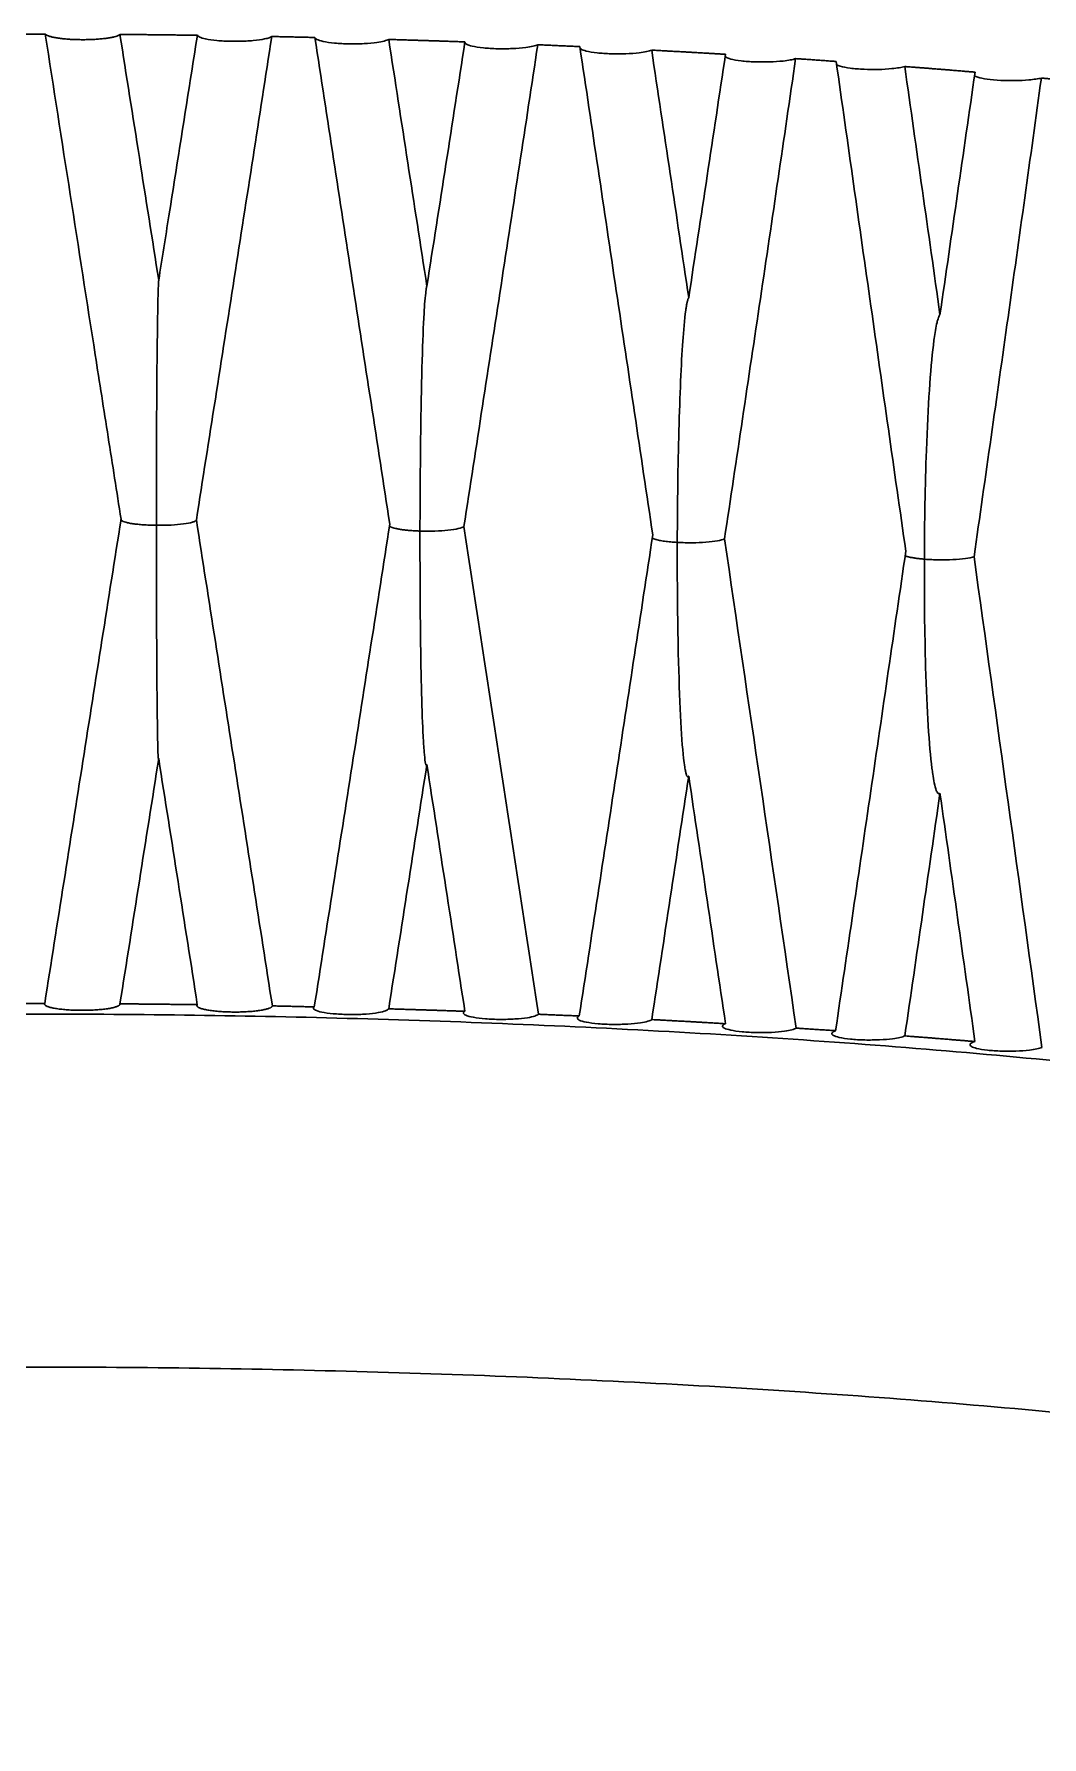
# Model space of a CAD drawing. Header units: millimetres. Extents: x 577 to 7172, y 252 to 2707.
# Drawn here: x 5041.7 to 5049.89, y 1673.42 to 1687.27 of the extents above; entities that cross this region are included whole.
import ezdxf

# ---------------------------------------------------------------- set-up
doc = ezdxf.new("R2010")
doc.units = ezdxf.units.MM
doc.header["$MEASUREMENT"] = 0
doc.layers.add('외형선(ISO)', color=7, linetype='Continuous', lineweight=30)

msp = doc.modelspace()

# ---------------------------------------------------------------- linework, layer by layer
at = {"layer": '외형선(ISO)'}
for points, weights, knots in [([(5041.791, 1687.269), (5041.703, 1687.269), (5041.614, 1687.269), (5041.526, 1687.269), (5041.437, 1687.269)], [0.995849405648, 0.997909786145, 1, 0.997909786147, 0.99584940565], [4.70117909, 4.70117909, 4.70117909, 4.71238898, 4.71238898, 4.72359887, 4.72359887, 4.72359887]), ([(5041.791, 1687.269), (5041.824, 1687.223), (5042.095, 1687.223), (5042.354, 1687.223), (5042.398, 1687.266)], [0.95444614475, 0.731999280173, 1, 0.741042372175, 0.939992600875], [3.275092, 3.275092, 3.275092, 4.712389, 4.712389, 6.101188, 6.101188, 6.101188]), ([(5044.88, 1681.35), (5044.885, 1681.325), (5044.889, 1681.325), (5044.891, 1681.325), (5044.893, 1681.33)], [0.943804038504, 0.968518173824, 1, 0.985189546946, 0.971876906103], [2.9727545, 2.9727545, 2.9727545, 3.1415927, 3.1415927, 3.2210216, 3.2210216, 3.2210216]), ([(5046.99, 1681.309), (5047.002, 1681.231), (5047.015, 1681.231), (5047.019, 1681.231), (5047.022, 1681.237)], [0.911349615143, 0.945553722776, 1, 0.985473662402, 0.972388221831], [2.8495954, 2.8495954, 2.8495954, 3.1415927, 3.1415927, 3.2194979, 3.2194979, 3.2194979]), ([(5058.614, 1676.38), (5058.614, 1679.302), (5041.614, 1679.302), (5024.614, 1679.302), (5024.614, 1676.38)], [0.999999999998, 0.707106781188, 1, 0.707106781187, 1], [3.141593, 3.141593, 3.141593, 4.712389, 4.712389, 6.283185, 6.283185, 6.283185]), ([(5041.786, 1679.388), (5041.7, 1679.388), (5041.614, 1679.388), (5041.528, 1679.388), (5041.442, 1679.388)], [0.99596899327, 0.997970433004, 1, 0.997970433004, 0.99596899327], [4.70150434, 4.70150434, 4.70150434, 4.71238898, 4.71238898, 4.72327362, 4.72327362, 4.72327362]), ([(5041.786, 1679.388), (5041.785, 1679.386), (5041.785, 1679.383), (5041.785, 1679.383), (5041.785, 1679.383)], [0.968610964305, 0.983360137554, 1, 0.999997668848, 0.999995337732], [3.0523525, 3.0523525, 3.0523525, 3.14159265, 3.14159265, 3.14160516, 3.14160516, 3.14160516]), ([(5041.785, 1679.383), (5041.785, 1679.332), (5042.092, 1679.332), (5042.398, 1679.332), (5042.398, 1679.383), (5042.398, 1679.384), (5042.398, 1679.385)], [0.999992434592, 0.707110563939, 1, 0.707106781187, 1, 0.994359955748, 0.98893712444], [3.141613, 3.141613, 3.141613, 4.712389, 4.712389, 6.283185, 6.283185, 6.313433, 6.313433, 6.313433]), ([(5043.027, 1679.378), (5043.024, 1679.374), (5043.024, 1679.37), (5043.024, 1679.37), (5043.024, 1679.37)], [0.945888730188, 0.969838374199, 1, 0.999960787391, 0.999921585282], [2.9798348, 2.9798348, 2.9798348, 3.1415927, 3.1415927, 3.141803, 3.141803, 3.141803]), ([(5043.024, 1679.37), (5043.024, 1679.319), (5043.331, 1679.318), (5043.625, 1679.318), (5043.637, 1679.368)], [0.999942113709, 0.707135727193, 1, 0.715499056977, 0.983696376541], [3.141748, 3.141748, 3.141748, 4.712389, 4.712389, 6.238177, 6.238177, 6.238177]), ([(5059.114, 1673.425), (5059.114, 1676.432), (5041.614, 1676.432), (5024.114, 1676.432), (5024.114, 1673.425)], [1, 0.707106781187, 1, 0.707106781186, 1], [0, 0, 0, 1.570796, 1.570796, 3.141593, 3.141593, 3.141593])]:
    msp.add_rational_spline(points, weights, degree=2, knots=knots, dxfattribs=at)
for points in [[(5041.791, 1687.269), (5041.926, 1686.399), (5042.061, 1685.53), (5042.197, 1684.66)], [(5042.796, 1685.792), (5042.768, 1685.617), (5042.741, 1685.442), (5042.713, 1685.267)], [(5045.8, 1679.3), (5045.598, 1680.622), (5045.397, 1681.944), (5045.194, 1683.265)], [(5047.896, 1679.187), (5047.703, 1680.514), (5047.508, 1681.839), (5047.313, 1683.164)], [(5049.894, 1679.03), (5049.711, 1680.36), (5049.527, 1681.69), (5049.342, 1683.019)]]:
    msp.add_open_spline(points, degree=3, dxfattribs=at)
for points, weights in [([(5043.028, 1687.259), (5042.713, 1687.263), (5042.398, 1687.266)], [0.968887641982, 0.975359576786, 0.982194681591]), ([(5043.983, 1687.241), (5043.808, 1687.245), (5043.632, 1687.249)], [0.950339179086, 0.953586821346, 0.956943438078]), ([(5045.203, 1687.205), (5044.894, 1687.216), (5044.583, 1687.225)], [0.92924480693, 0.934266897121, 0.939622200654]), ([(5046.137, 1687.167), (5045.966, 1687.174), (5045.795, 1687.182)], [0.914923675814, 0.917411640421, 0.92000046765]), ([(5047.321, 1687.104), (5047.023, 1687.122), (5046.721, 1687.138)], [0.898924291321, 0.902681049637, 0.906748871495]), ([(5048.221, 1687.046), (5048.057, 1687.058), (5047.891, 1687.069)], [0.888320395635, 0.890137339628, 0.892049238175]), ([(5049.35, 1686.959), (5049.067, 1686.983), (5048.778, 1687.005)], [0.87685982554, 0.879483172227, 0.882401799933]), ([(5050.2, 1686.882), (5050.045, 1686.897), (5049.889, 1686.911)], [0.86961247934, 0.870820543487, 0.872119485704]), ([(5044.893, 1685.22), (5044.889, 1685.21), (5044.886, 1685.182)], [0.971157950637, 0.946676006494, 0.927290510896]), ([(5047.022, 1685.126), (5047.01, 1685.107), (5046.998, 1685.024)], [0.971350975377, 0.925593974906, 0.897610709746]), ([(5042.406, 1683.323), (5042.407, 1683.278), (5042.694, 1683.275)], [0.998359453889, 0.720391929802, 0.976006651434]), ([(5044.589, 1683.27), (5044.618, 1683.236), (5044.837, 1683.228)], [0.952915146296, 0.763226085618, 0.935667700737]), ([(5046.726, 1683.171), (5046.768, 1683.145), (5046.929, 1683.136)], [0.917142307339, 0.796709265329, 0.904368135402]), ([(5048.781, 1683.027), (5048.826, 1683.009), (5048.938, 1683)], [0.889932736532, 0.821910957971, 0.881075698002]), ([(5043.027, 1679.378), (5042.713, 1679.382), (5042.398, 1679.385)], [0.968899328257, 0.975359824188, 0.982182170813]), ([(5043.978, 1679.36), (5043.808, 1679.364), (5043.637, 1679.368)], [0.950433319791, 0.953588064615, 0.956845538818]), ([(5045.202, 1679.324), (5044.894, 1679.335), (5044.583, 1679.344)], [0.929253886777, 0.934267147406, 0.939612410908]), ([(5046.132, 1679.286), (5045.966, 1679.293), (5045.8, 1679.3)], [0.91499583432, 0.917412884121, 0.919925016887]), ([(5047.321, 1679.223), (5047.023, 1679.241), (5046.721, 1679.257)], [0.898931091803, 0.902681301346, 0.90674144443]), ([(5048.216, 1679.166), (5048.057, 1679.177), (5047.896, 1679.187)], [0.888373131928, 0.890138588025, 0.891993557574]), ([(5049.349, 1679.078), (5049.067, 1679.102), (5048.779, 1679.124)], [0.876864580003, 0.87948342454, 0.882396477432])]:
    msp.add_rational_spline(points, weights, degree=2, dxfattribs=at)
for points, knots in [([(5042.713, 1685.267), (5042.661, 1685.6), (5042.608, 1685.933), (5042.503, 1686.6), (5042.45, 1686.933), (5042.398, 1687.266)], [0.0000015, 0.0000015, 0.0000015, 0.0000015, 0.1025224, 0.1025224, 0.2050463, 0.2050463, 0.2050463, 0.2050463]), ([(5043.028, 1687.259), (5042.989, 1687.015), (5042.951, 1686.77), (5042.873, 1686.281), (5042.835, 1686.037), (5042.796, 1685.792)], [0.000001, 0.000001, 0.000001, 0.000001, 0.0754876, 0.0754876, 0.1509729, 0.1509729, 0.1509729, 0.1509729]), ([(5043.019, 1683.319), (5043.122, 1683.974), (5043.225, 1684.629), (5043.429, 1685.939), (5043.531, 1686.594), (5043.632, 1687.249)], [0.0000282, 0.0000282, 0.0000282, 0.0000282, 0.2024567, 0.2024567, 0.405011, 0.405011, 0.405011, 0.405011]), ([(5043.028, 1687.259), (5043.029, 1687.254), (5043.036, 1687.249), (5043.057, 1687.239), (5043.073, 1687.234), (5043.119, 1687.224), (5043.151, 1687.219), (5043.223, 1687.213), (5043.263, 1687.211), (5043.324, 1687.21), (5043.344, 1687.21), (5043.405, 1687.211), (5043.444, 1687.213), (5043.517, 1687.219), (5043.548, 1687.224), (5043.588, 1687.232), (5043.6, 1687.235), (5043.619, 1687.242), (5043.627, 1687.245), (5043.632, 1687.249)], [-0.08670954, -0.08670954, -0.08670954, -0.08670954, -0.07766824, -0.07766824, -0.0679418, -0.0679418, -0.05573585, -0.05573585, -0.04339563, -0.04339563, -0.0374105, -0.0374105, -0.02508142, -0.02508142, -0.01288588, -0.01288588, -0.00631815, -0.00631815, -0.000001, -0.000001, -0.000001, -0.000001]), ([(5043.983, 1687.241), (5044.084, 1686.582), (5044.185, 1685.923), (5044.388, 1684.604), (5044.49, 1683.944), (5044.592, 1683.284)], [0.0000027, 0.0000027, 0.0000027, 0.0000027, 0.20223, 0.20223, 0.4043469, 0.4043469, 0.4043469, 0.4043469]), ([(5043.983, 1687.238), (5043.985, 1687.234), (5043.99, 1687.229), (5044.01, 1687.219), (5044.027, 1687.214), (5044.075, 1687.203), (5044.107, 1687.199), (5044.18, 1687.192), (5044.22, 1687.19), (5044.302, 1687.188), (5044.343, 1687.189), (5044.421, 1687.193), (5044.457, 1687.196), (5044.51, 1687.204), (5044.53, 1687.208), (5044.562, 1687.216), (5044.574, 1687.221), (5044.583, 1687.225)], [-0.08516609, -0.08516609, -0.08516609, -0.08516609, -0.07699456, -0.07699456, -0.06641182, -0.06641182, -0.05407346, -0.05407346, -0.04167372, -0.04167372, -0.02935902, -0.02935902, -0.01728322, -0.01728322, -0.00849614, -0.00849614, -0.000001, -0.000001, -0.000001, -0.000001]), ([(5044.893, 1685.22), (5044.842, 1685.554), (5044.79, 1685.888), (5044.686, 1686.557), (5044.635, 1686.891), (5044.583, 1687.225)], [0.000001, 0.000001, 0.000001, 0.000001, 0.1025219, 0.1025219, 0.2050473, 0.2050473, 0.2050473, 0.2050473]), ([(5045.203, 1687.205), (5045.151, 1686.874), (5045.1, 1686.543), (5044.997, 1685.881), (5044.945, 1685.55), (5044.893, 1685.22)], [0.000001, 0.000001, 0.000001, 0.000001, 0.1025074, 0.1025074, 0.2050094, 0.2050094, 0.2050094, 0.2050094]), ([(5045.194, 1683.265), (5045.295, 1683.918), (5045.396, 1684.571), (5045.596, 1685.876), (5045.696, 1686.529), (5045.795, 1687.182)], [0.0000009, 0.0000009, 0.0000009, 0.0000009, 0.2024334, 0.2024334, 0.4049747, 0.4049747, 0.4049747, 0.4049747]), ([(5045.202, 1687.2), (5045.203, 1687.195), (5045.208, 1687.19), (5045.227, 1687.18), (5045.242, 1687.175), (5045.286, 1687.165), (5045.317, 1687.16), (5045.388, 1687.153), (5045.427, 1687.15), (5045.508, 1687.149), (5045.549, 1687.149), (5045.627, 1687.152), (5045.664, 1687.155), (5045.719, 1687.163), (5045.738, 1687.166), (5045.771, 1687.173), (5045.785, 1687.177), (5045.795, 1687.182)], [-0.08369724, -0.08369724, -0.08369724, -0.08369724, -0.07521561, -0.07521561, -0.06522595, -0.06522595, -0.05300419, -0.05300419, -0.04062641, -0.04062641, -0.02852415, -0.02852415, -0.01634798, -0.01634798, -0.00807404, -0.00807404, -0.000001, -0.000001, -0.000001, -0.000001]), ([(5046.137, 1687.167), (5046.236, 1686.506), (5046.334, 1685.844), (5046.532, 1684.521), (5046.631, 1683.859), (5046.73, 1683.197)], [0.000001, 0.000001, 0.000001, 0.000001, 0.2022283, 0.2022283, 0.4043452, 0.4043452, 0.4043452, 0.4043452]), ([(5046.14, 1687.151), (5046.142, 1687.149), (5046.145, 1687.147), (5046.157, 1687.14), (5046.171, 1687.135), (5046.213, 1687.125), (5046.243, 1687.12), (5046.312, 1687.112), (5046.351, 1687.11), (5046.431, 1687.107), (5046.471, 1687.107), (5046.549, 1687.11), (5046.587, 1687.113), (5046.642, 1687.12), (5046.662, 1687.123), (5046.696, 1687.13), (5046.71, 1687.134), (5046.721, 1687.138)], [-0.07774106, -0.07774106, -0.07774106, -0.07774106, -0.07419044, -0.07419044, -0.06464964, -0.06464964, -0.0523725, -0.0523725, -0.03996066, -0.03996066, -0.0280494, -0.0280494, -0.0160123, -0.0160123, -0.00793764, -0.00793764, -0.000001, -0.000001, -0.000001, -0.000001]), ([(5047.022, 1685.126), (5046.972, 1685.461), (5046.922, 1685.797), (5046.822, 1686.467), (5046.771, 1686.803), (5046.721, 1687.138)], [0.0000011, 0.0000011, 0.0000011, 0.0000011, 0.1025222, 0.1025222, 0.2050477, 0.2050477, 0.2050477, 0.2050477]), ([(5047.321, 1687.104), (5047.272, 1686.775), (5047.222, 1686.445), (5047.122, 1685.785), (5047.072, 1685.455), (5047.022, 1685.126)], [0.000001, 0.000001, 0.000001, 0.000001, 0.1025077, 0.1025077, 0.2050099, 0.2050099, 0.2050099, 0.2050099]), ([(5047.313, 1683.164), (5047.411, 1683.815), (5047.508, 1684.466), (5047.701, 1685.767), (5047.797, 1686.418), (5047.891, 1687.069)], [0.000001, 0.000001, 0.000001, 0.000001, 0.2024334, 0.2024334, 0.4049748, 0.4049748, 0.4049748, 0.4049748]), ([(5047.319, 1687.086), (5047.321, 1687.084), (5047.323, 1687.082), (5047.335, 1687.075), (5047.347, 1687.07), (5047.386, 1687.06), (5047.414, 1687.055), (5047.482, 1687.047), (5047.52, 1687.044), (5047.599, 1687.042), (5047.639, 1687.041), (5047.718, 1687.044), (5047.756, 1687.046), (5047.811, 1687.052), (5047.831, 1687.055), (5047.865, 1687.061), (5047.879, 1687.065), (5047.891, 1687.069)], [-0.0762177, -0.0762177, -0.0762177, -0.0762177, -0.07243678, -0.07243678, -0.06349799, -0.06349799, -0.05132866, -0.05132866, -0.03892862, -0.03892862, -0.02714052, -0.02714052, -0.01500424, -0.01500424, -0.00746609, -0.00746609, -0.000001, -0.000001, -0.000001, -0.000001]), ([(5048.221, 1687.046), (5048.315, 1686.383), (5048.409, 1685.719), (5048.598, 1684.392), (5048.692, 1683.728), (5048.787, 1683.064)], [0.000001, 0.000001, 0.000001, 0.000001, 0.2022283, 0.2022283, 0.4043452, 0.4043452, 0.4043452, 0.4043452]), ([(5048.225, 1687.018), (5048.232, 1687.014), (5048.242, 1687.01), (5048.275, 1687.001), (5048.303, 1686.996), (5048.369, 1686.987), (5048.407, 1686.984), (5048.485, 1686.981), (5048.524, 1686.98), (5048.602, 1686.982), (5048.64, 1686.984), (5048.696, 1686.99), (5048.715, 1686.992), (5048.75, 1686.998), (5048.766, 1687.002), (5048.778, 1687.005)], [-0.07029119, -0.07029119, -0.07029119, -0.07029119, -0.06289414, -0.06289414, -0.050682, -0.050682, -0.03826473, -0.03826473, -0.02662455, -0.02662455, -0.01463062, -0.01463062, -0.00730418, -0.00730418, -0.000001, -0.000001, -0.000001, -0.000001]), ([(5049.065, 1684.987), (5049.018, 1685.323), (5048.97, 1685.66), (5048.874, 1686.332), (5048.826, 1686.669), (5048.778, 1687.005)], [0.0000033, 0.0000033, 0.0000033, 0.0000033, 0.1025233, 0.1025233, 0.2050495, 0.2050495, 0.2050495, 0.2050495]), ([(5049.35, 1686.959), (5049.303, 1686.63), (5049.255, 1686.302), (5049.16, 1685.644), (5049.113, 1685.315), (5049.065, 1684.987)], [0.000001, 0.000001, 0.000001, 0.000001, 0.1025083, 0.1025083, 0.2050094, 0.2050094, 0.2050094, 0.2050094]), ([(5049.342, 1683.019), (5049.434, 1683.668), (5049.527, 1684.317), (5049.709, 1685.614), (5049.8, 1686.263), (5049.889, 1686.911)], [0.000001, 0.000001, 0.000001, 0.000001, 0.2024334, 0.2024334, 0.4049748, 0.4049748, 0.4049748, 0.4049748]), ([(5049.345, 1686.929), (5049.352, 1686.925), (5049.361, 1686.921), (5049.391, 1686.912), (5049.418, 1686.906), (5049.481, 1686.897), (5049.519, 1686.894), (5049.596, 1686.89), (5049.635, 1686.89), (5049.713, 1686.891), (5049.752, 1686.893), (5049.808, 1686.898), (5049.827, 1686.9), (5049.861, 1686.905), (5049.876, 1686.908), (5049.889, 1686.911)], [-0.06867629, -0.06867629, -0.06867629, -0.06867629, -0.06177441, -0.06177441, -0.04966049, -0.04966049, -0.03724468, -0.03724468, -0.02564262, -0.02564262, -0.0135515, -0.0135515, -0.00678492, -0.00678492, -0.000001, -0.000001, -0.000001, -0.000001]), ([(5042.694, 1683.275), (5042.694, 1683.279), (5042.694, 1683.283), (5042.694, 1683.782), (5042.696, 1684.254), (5042.701, 1684.75), (5042.704, 1685.025), (5042.709, 1685.194), (5042.71, 1685.215), (5042.711, 1685.239), (5042.711, 1685.246), (5042.712, 1685.257), (5042.712, 1685.261), (5042.713, 1685.265)], [-0.1923741, -0.1923741, -0.1923741, -0.1923741, -0.1912717, -0.1912717, -0.0575168, -0.0575168, -0.010532, -0.010532, -0.0043724, -0.0043724, -0.0019855, -0.0019855, -0.000001, -0.000001, -0.000001, -0.000001]), ([(5042.713, 1685.265), (5042.713, 1685.265), (5042.713, 1685.265), (5042.713, 1685.266), (5042.713, 1685.267), (5042.713, 1685.267)], [-0.0004520046, -0.0004520046, -0.0004520046, -0.0004520046, -0.0002256009, -0.0002256009, -0.0000021164, -0.0000021164, -0.0000021164, -0.0000021164]), ([(5044.886, 1685.182), (5044.879, 1685.136), (5044.874, 1685.062), (5044.859, 1684.798), (5044.85, 1684.477), (5044.84, 1683.808), (5044.838, 1683.518), (5044.837, 1683.237), (5044.837, 1683.232), (5044.837, 1683.228)], [0.000001, 0.000001, 0.000001, 0.000001, 0.0158453, 0.0158453, 0.0669248, 0.0669248, 0.1033237, 0.1033237, 0.1038507, 0.1038507, 0.1038507, 0.1038507]), ([(5046.998, 1685.024), (5046.988, 1684.949), (5046.979, 1684.85), (5046.961, 1684.585), (5046.95, 1684.335), (5046.938, 1683.899), (5046.935, 1683.751), (5046.931, 1683.454), (5046.93, 1683.3), (5046.929, 1683.144), (5046.929, 1683.14), (5046.929, 1683.136)], [-0.2139066, -0.2139066, -0.2139066, -0.2139066, -0.1776619, -0.1776619, -0.0900898, -0.0900898, -0.0461445, -0.0461445, 0, 0, 0.0012039, 0.0012039, 0.0012039, 0.0012039]), ([(5049.065, 1684.987), (5049.063, 1684.984), (5049.061, 1684.981), (5049.057, 1684.973), (5049.055, 1684.969), (5049.048, 1684.952), (5049.044, 1684.938), (5049.031, 1684.885), (5049.023, 1684.835), (5049.017, 1684.793)], [0.00000095, 0.00000095, 0.00000095, 0.00000095, 0.0016489, 0.0016489, 0.00350493, 0.00350493, 0.00793661, 0.00793661, 0.02079949, 0.02079949, 0.02079949, 0.02079949]), ([(5049.017, 1684.793), (5049.015, 1684.776), (5049.013, 1684.758), (5048.987, 1684.543), (5048.967, 1684.244), (5048.944, 1683.598), (5048.939, 1683.298), (5048.938, 1683.007), (5048.938, 1683.003), (5048.938, 1683)], [0.000001, 0.000001, 0.000001, 0.000001, 0.0053185, 0.0053185, 0.0652614, 0.0652614, 0.1131884, 0.1131884, 0.1138444, 0.1138444, 0.1138444, 0.1138444]), ([(5042.197, 1684.66), (5042.232, 1684.438), (5042.267, 1684.215), (5042.337, 1683.77), (5042.372, 1683.548), (5042.407, 1683.325)], [0.000001, 0.000001, 0.000001, 0.000001, 0.068486, 0.068486, 0.1369899, 0.1369899, 0.1369899, 0.1369899]), ([(5042.407, 1683.325), (5042.303, 1682.669), (5042.2, 1682.013), (5041.993, 1680.701), (5041.89, 1680.044), (5041.786, 1679.388)], [0.0000426, 0.0000426, 0.0000426, 0.0000426, 0.2023877, 0.2023877, 0.4047273, 0.4047273, 0.4047273, 0.4047273]), ([(5043.019, 1683.319), (5043.017, 1683.316), (5043.014, 1683.313), (5043.004, 1683.306), (5042.996, 1683.303), (5042.969, 1683.295), (5042.944, 1683.29), (5042.884, 1683.282), (5042.85, 1683.279), (5042.794, 1683.276), (5042.774, 1683.276), (5042.735, 1683.275), (5042.716, 1683.275), (5042.696, 1683.275), (5042.695, 1683.275), (5042.694, 1683.275)], [-0.04721537, -0.04721537, -0.04721537, -0.04721537, -0.04139981, -0.04139981, -0.0352522, -0.0352522, -0.02349495, -0.02349495, -0.01181957, -0.01181957, -0.00574193, -0.00574193, 0, 0, 0.00027207, 0.00027207, 0.00027207, 0.00027207]), ([(5043.637, 1679.368), (5043.534, 1680.026), (5043.431, 1680.685), (5043.225, 1682.002), (5043.122, 1682.66), (5043.019, 1683.318)], [0.000001, 0.000001, 0.000001, 0.000001, 0.2023966, 0.2023966, 0.4048293, 0.4048293, 0.4048293, 0.4048293]), ([(5044.592, 1683.284), (5044.49, 1682.631), (5044.388, 1681.977), (5044.183, 1680.669), (5044.081, 1680.015), (5043.978, 1679.36)], [0.0000009, 0.0000009, 0.0000009, 0.0000009, 0.2023551, 0.2023551, 0.4046826, 0.4046826, 0.4046826, 0.4046826]), ([(5042.694, 1683.275), (5042.694, 1683.271), (5042.694, 1683.267), (5042.694, 1682.767), (5042.696, 1682.302), (5042.7, 1681.832), (5042.702, 1681.627), (5042.706, 1681.466), (5042.707, 1681.434), (5042.708, 1681.401), (5042.709, 1681.392), (5042.71, 1681.38), (5042.71, 1681.376), (5042.711, 1681.374)], [-0.1994639, -0.1994639, -0.1994639, -0.1994639, -0.1983501, -0.1983501, -0.0626731, -0.0626731, -0.0164947, -0.0164947, -0.0065403, -0.0065403, -0.0028631, -0.0028631, -0.000001, -0.000001, -0.000001, -0.000001]), ([(5044.837, 1683.228), (5044.838, 1683.228), (5044.839, 1683.228), (5044.879, 1683.227), (5044.92, 1683.227), (5044.997, 1683.229), (5045.032, 1683.232), (5045.098, 1683.238), (5045.126, 1683.243), (5045.171, 1683.253), (5045.186, 1683.259), (5045.194, 1683.265)], [-0.00027368, -0.00027368, -0.00027368, -0.00027368, 0, 0, 0.01201755, 0.01201755, 0.02355905, 0.02355905, 0.03545591, 0.03545591, 0.04727558, 0.04727558, 0.04727558, 0.04727558]), ([(5044.88, 1681.35), (5044.877, 1681.371), (5044.874, 1681.402), (5044.868, 1681.472), (5044.865, 1681.518), (5044.853, 1681.747), (5044.846, 1682.032), (5044.838, 1682.651), (5044.837, 1682.938), (5044.837, 1683.22), (5044.837, 1683.224), (5044.837, 1683.228)], [0.000001, 0.000001, 0.000001, 0.000001, 0.009469, 0.009469, 0.0222035, 0.0222035, 0.0774084, 0.0774084, 0.1208212, 0.1208212, 0.1214472, 0.1214472, 0.1214472, 0.1214472]), ([(5046.73, 1683.197), (5046.631, 1682.546), (5046.531, 1681.894), (5046.332, 1680.59), (5046.233, 1679.938), (5046.132, 1679.286)], [0.000001, 0.000001, 0.000001, 0.000001, 0.2023551, 0.2023551, 0.4046826, 0.4046826, 0.4046826, 0.4046826]), ([(5046.929, 1683.136), (5046.93, 1683.136), (5046.931, 1683.136), (5046.952, 1683.135), (5046.972, 1683.134), (5047.012, 1683.133), (5047.032, 1683.133), (5047.09, 1683.134), (5047.127, 1683.135), (5047.197, 1683.14), (5047.229, 1683.144), (5047.281, 1683.153), (5047.3, 1683.159), (5047.313, 1683.164)], [-0.04748278, -0.04748278, -0.04748278, -0.04748278, -0.04720798, -0.04720798, -0.04097726, -0.04097726, -0.03505845, -0.03505845, -0.02365674, -0.02365674, -0.01163163, -0.01163163, -0.000001, -0.000001, -0.000001, -0.000001]), ([(5046.99, 1681.309), (5046.986, 1681.332), (5046.983, 1681.357), (5046.961, 1681.551), (5046.947, 1681.852), (5046.934, 1682.381), (5046.932, 1682.529), (5046.929, 1682.824), (5046.929, 1682.975), (5046.929, 1683.128), (5046.929, 1683.132), (5046.929, 1683.136)], [-0.2264135, -0.2264135, -0.2264135, -0.2264135, -0.2091385, -0.2091385, -0.0903635, -0.0903635, -0.0454896, -0.0454896, 0, 0, 0.0012047, 0.0012047, 0.0012047, 0.0012047]), ([(5048.787, 1683.064), (5048.692, 1682.415), (5048.598, 1681.765), (5048.407, 1680.466), (5048.312, 1679.816), (5048.216, 1679.166)], [0.000001, 0.000001, 0.000001, 0.000001, 0.2023552, 0.2023552, 0.4046826, 0.4046826, 0.4046826, 0.4046826]), ([(5048.938, 1683), (5048.938, 1682.999), (5048.939, 1682.999), (5048.977, 1682.996), (5049.018, 1682.995), (5049.097, 1682.994), (5049.134, 1682.994), (5049.207, 1682.998), (5049.242, 1683.001), (5049.301, 1683.009), (5049.325, 1683.014), (5049.342, 1683.019)], [-0.00027616, -0.00027616, -0.00027616, -0.00027616, 0, 0, 0.01234135, 0.01234135, 0.02362178, 0.02362178, 0.03553511, 0.03553511, 0.04727306, 0.04727306, 0.04727306, 0.04727306]), ([(5049.006, 1681.253), (5049.004, 1681.268), (5049.002, 1681.284), (5048.977, 1681.482), (5048.959, 1681.769), (5048.94, 1682.402), (5048.937, 1682.701), (5048.938, 1682.992), (5048.938, 1682.996), (5048.938, 1683)], [-0.2062981, -0.2062981, -0.2062981, -0.2062981, -0.19661, -0.19661, -0.0873525, -0.0873525, 0, 0, 0.001192, 0.001192, 0.001192, 0.001192]), ([(5042.398, 1679.385), (5042.451, 1679.717), (5042.503, 1680.049), (5042.608, 1680.714), (5042.661, 1681.046), (5042.713, 1681.378)], [0.000001, 0.000001, 0.000001, 0.000001, 0.102531, 0.102531, 0.2050688, 0.2050688, 0.2050688, 0.2050688]), ([(5042.711, 1681.374), (5042.711, 1681.373), (5042.712, 1681.372), (5042.712, 1681.373), (5042.712, 1681.374), (5042.713, 1681.375)], [0.000001, 0.000001, 0.000001, 0.000001, 0.001691549, 0.001691549, 0.002589198, 0.002589198, 0.002589198, 0.002589198]), ([(5042.713, 1681.378), (5042.765, 1681.045), (5042.818, 1680.711), (5042.923, 1680.045), (5042.975, 1679.711), (5043.027, 1679.378)], [0, 0, 0, 0, 0.102528, 0.102528, 0.2050483, 0.2050483, 0.2050483, 0.2050483]), ([(5044.583, 1679.344), (5044.635, 1679.675), (5044.687, 1680.006), (5044.79, 1680.669), (5044.842, 1681), (5044.893, 1681.33)], [0.000001, 0.000001, 0.000001, 0.000001, 0.1025327, 0.1025327, 0.2050689, 0.2050689, 0.2050689, 0.2050689]), ([(5044.893, 1681.33), (5044.945, 1680.996), (5044.996, 1680.662), (5045.1, 1679.993), (5045.151, 1679.658), (5045.202, 1679.324)], [0.000001, 0.000001, 0.000001, 0.000001, 0.1025275, 0.1025275, 0.2050494, 0.2050494, 0.2050494, 0.2050494]), ([(5046.721, 1679.257), (5046.772, 1679.587), (5046.822, 1679.917), (5046.922, 1680.577), (5046.972, 1680.907), (5047.022, 1681.237)], [0.000001, 0.000001, 0.000001, 0.000001, 0.1025329, 0.1025329, 0.2050693, 0.2050693, 0.2050693, 0.2050693]), ([(5047.022, 1681.237), (5047.072, 1680.901), (5047.122, 1680.566), (5047.221, 1679.895), (5047.271, 1679.559), (5047.321, 1679.223)], [0.0000011, 0.0000011, 0.0000011, 0.0000011, 0.1025277, 0.1025277, 0.2050499, 0.2050499, 0.2050499, 0.2050499]), ([(5049.065, 1681.098), (5049.064, 1681.096), (5049.062, 1681.095), (5049.059, 1681.093), (5049.058, 1681.093), (5049.053, 1681.092), (5049.05, 1681.094), (5049.043, 1681.102), (5049.038, 1681.111), (5049.023, 1681.152), (5049.013, 1681.206), (5049.006, 1681.253)], [-0.02509521, -0.02509521, -0.02509521, -0.02509521, -0.02390168, -0.02390168, -0.02273502, -0.02273502, -0.02027448, -0.02027448, -0.01569792, -0.01569792, -0.000001, -0.000001, -0.000001, -0.000001]), ([(5048.779, 1679.124), (5048.827, 1679.453), (5048.875, 1679.782), (5048.97, 1680.44), (5049.018, 1680.769), (5049.065, 1681.098)], [0.000001, 0.000001, 0.000001, 0.000001, 0.1025335, 0.1025335, 0.2050688, 0.2050688, 0.2050688, 0.2050688]), ([(5049.065, 1681.098), (5049.113, 1680.761), (5049.16, 1680.424), (5049.255, 1679.751), (5049.302, 1679.415), (5049.349, 1679.078)], [0.0000033, 0.0000033, 0.0000033, 0.0000033, 0.1025288, 0.1025288, 0.2050516, 0.2050516, 0.2050516, 0.2050516]), ([(5043.978, 1679.36), (5043.976, 1679.358), (5043.974, 1679.357), (5043.972, 1679.353), (5043.971, 1679.351), (5043.971, 1679.35)], [0.000001, 0.000001, 0.000001, 0.000001, 0.003075082, 0.003075082, 0.006150961, 0.006150961, 0.006150961, 0.006150961]), ([(5043.971, 1679.35), (5043.971, 1679.344), (5043.977, 1679.339), (5043.999, 1679.328), (5044.016, 1679.322), (5044.064, 1679.312), (5044.096, 1679.308), (5044.168, 1679.301), (5044.208, 1679.299), (5044.259, 1679.298), (5044.269, 1679.298), (5044.32, 1679.298), (5044.361, 1679.299), (5044.436, 1679.305), (5044.47, 1679.308), (5044.523, 1679.318), (5044.543, 1679.323), (5044.571, 1679.333), (5044.58, 1679.339), (5044.583, 1679.344)], [0.000001, 0.000001, 0.000001, 0.000001, 0.00973885, 0.00973885, 0.0203279, 0.0203279, 0.03261919, 0.03261919, 0.04500118, 0.04500118, 0.04794307, 0.04794307, 0.06024098, 0.06024098, 0.07232134, 0.07232134, 0.08281614, 0.08281614, 0.09264964, 0.09264964, 0.09264964, 0.09264964]), ([(5045.202, 1679.324), (5045.199, 1679.322), (5045.196, 1679.319), (5045.192, 1679.315), (5045.191, 1679.312), (5045.191, 1679.31)], [0.000001, 0.000001, 0.000001, 0.000001, 0.004105612, 0.004105612, 0.008210183, 0.008210183, 0.008210183, 0.008210183]), ([(5045.191, 1679.31), (5045.191, 1679.304), (5045.198, 1679.298), (5045.224, 1679.286), (5045.245, 1679.28), (5045.299, 1679.27), (5045.333, 1679.266), (5045.407, 1679.26), (5045.448, 1679.258), (5045.53, 1679.258), (5045.571, 1679.259), (5045.647, 1679.264), (5045.682, 1679.267), (5045.735, 1679.276), (5045.755, 1679.28), (5045.784, 1679.29), (5045.794, 1679.295), (5045.8, 1679.3)], [0.000001, 0.000001, 0.000001, 0.000001, 0.01067241, 0.01067241, 0.02241515, 0.02241515, 0.03472679, 0.03472679, 0.0471208, 0.0471208, 0.05939707, 0.05939707, 0.07142712, 0.07142712, 0.08126393, 0.08126393, 0.09059679, 0.09059679, 0.09059679, 0.09059679]), ([(5046.132, 1679.286), (5046.127, 1679.283), (5046.123, 1679.28), (5046.117, 1679.275), (5046.116, 1679.272), (5046.116, 1679.269)], [0.000001, 0.000001, 0.000001, 0.000001, 0.004927464, 0.004927464, 0.009853846, 0.009853846, 0.009853846, 0.009853846]), ([(5046.116, 1679.269), (5046.116, 1679.264), (5046.121, 1679.258), (5046.144, 1679.246), (5046.164, 1679.241), (5046.217, 1679.23), (5046.25, 1679.226), (5046.324, 1679.219), (5046.364, 1679.218), (5046.446, 1679.217), (5046.488, 1679.218), (5046.564, 1679.222), (5046.599, 1679.226), (5046.653, 1679.234), (5046.673, 1679.238), (5046.704, 1679.247), (5046.715, 1679.252), (5046.721, 1679.257)], [0.000001, 0.000001, 0.000001, 0.000001, 0.00972728, 0.00972728, 0.02143126, 0.02143126, 0.03384565, 0.03384565, 0.04624444, 0.04624444, 0.05853713, 0.05853713, 0.07056616, 0.07056616, 0.07995813, 0.07995813, 0.08894661, 0.08894661, 0.08894661, 0.08894661]), ([(5047.321, 1679.223), (5047.313, 1679.22), (5047.307, 1679.217), (5047.299, 1679.21), (5047.297, 1679.207), (5047.297, 1679.203)], [0.000001, 0.000001, 0.000001, 0.000001, 0.00596408, 0.00596408, 0.01192688, 0.01192688, 0.01192688, 0.01192688]), ([(5047.297, 1679.203), (5047.297, 1679.198), (5047.302, 1679.192), (5047.324, 1679.181), (5047.341, 1679.176), (5047.389, 1679.166), (5047.421, 1679.161), (5047.494, 1679.154), (5047.534, 1679.152), (5047.615, 1679.151), (5047.657, 1679.151), (5047.734, 1679.155), (5047.77, 1679.158), (5047.824, 1679.166), (5047.844, 1679.17), (5047.876, 1679.178), (5047.888, 1679.183), (5047.896, 1679.187)], [0.000001, 0.000001, 0.000001, 0.000001, 0.00974148, 0.00974148, 0.02034313, 0.02034313, 0.03272996, 0.03272996, 0.04513379, 0.04513379, 0.05740648, 0.05740648, 0.06939215, 0.06939215, 0.07827738, 0.07827738, 0.08687193, 0.08687193, 0.08687193, 0.08687193]), ([(5048.216, 1679.166), (5048.206, 1679.162), (5048.198, 1679.158), (5048.188, 1679.151), (5048.185, 1679.147), (5048.185, 1679.143)], [0.000001, 0.000001, 0.000001, 0.000001, 0.00678934, 0.00678934, 0.0135772, 0.0135772, 0.0135772, 0.0135772]), ([(5048.185, 1679.143), (5048.185, 1679.138), (5048.19, 1679.132), (5048.21, 1679.122), (5048.226, 1679.117), (5048.271, 1679.106), (5048.302, 1679.102), (5048.373, 1679.094), (5048.413, 1679.092), (5048.494, 1679.09), (5048.534, 1679.091), (5048.612, 1679.094), (5048.648, 1679.097), (5048.703, 1679.104), (5048.723, 1679.108), (5048.756, 1679.115), (5048.769, 1679.12), (5048.779, 1679.124)], [0.000001, 0.000001, 0.000001, 0.000001, 0.00933507, 0.00933507, 0.01948229, 0.01948229, 0.03183213, 0.03183213, 0.04424015, 0.04424015, 0.05632865, 0.05632865, 0.06831735, 0.06831735, 0.07687693, 0.07687693, 0.08521838, 0.08521838, 0.08521838, 0.08521838]), ([(5049.349, 1679.078), (5049.336, 1679.074), (5049.326, 1679.07), (5049.312, 1679.061), (5049.309, 1679.057), (5049.309, 1679.052)], [0.000001, 0.000001, 0.000001, 0.000001, 0.00782523, 0.00782523, 0.01566979, 0.01566979, 0.01566979, 0.01566979]), ([(5049.309, 1679.052), (5049.309, 1679.047), (5049.313, 1679.042), (5049.331, 1679.032), (5049.345, 1679.027), (5049.386, 1679.017), (5049.416, 1679.012), (5049.486, 1679.004), (5049.525, 1679.002), (5049.604, 1678.999), (5049.644, 1678.999), (5049.722, 1679.002), (5049.759, 1679.005), (5049.814, 1679.011), (5049.834, 1679.015), (5049.869, 1679.022), (5049.883, 1679.026), (5049.894, 1679.03)], [0.000001, 0.000001, 0.000001, 0.000001, 0.00881526, 0.00881526, 0.01837968, 0.01837968, 0.03069738, 0.03069738, 0.0431042, 0.0431042, 0.05496572, 0.05496572, 0.06691511, 0.06691511, 0.07508899, 0.07508899, 0.08312929, 0.08312929, 0.08312929, 0.08312929])]:
    msp.add_open_spline(points, degree=3, knots=knots, dxfattribs=at)

doc.saveas('drawing.dxf')
